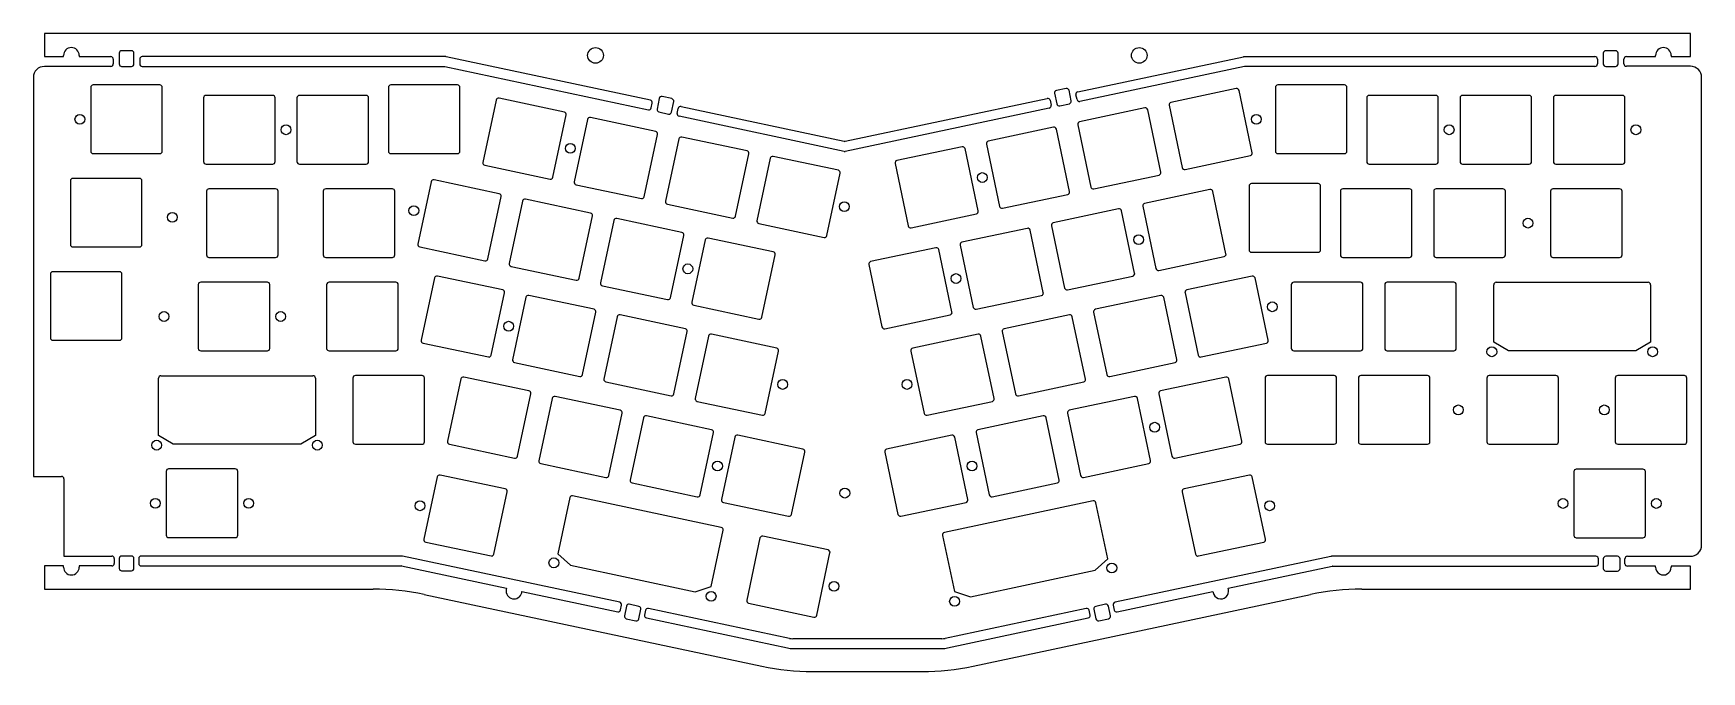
# Model space of a CAD drawing. Header units: millimetres. Extents: x -19 to 321, y -113 to 18.
import ezdxf

# ---------------------------------------------------------------- set-up
doc = ezdxf.new("R2010")
doc.units = ezdxf.units.MM
doc.layers.get('0').update_dxf_attribs({"linetype": 'CONTINUOUS'})
doc.layers.add('BLACK', color=7, linetype='CONTINUOUS')

msp = doc.modelspace()

# ---------------------------------------------------------------- linework, layer by layer
for points in [[(272.049999, 4.359999), (272.049999, -8.640001, 0.4142123908), (272.549999, -9.140001), (286.149999, -9.140001, 0.4142135624), (286.649999, -8.640001), (286.649999, 4.359999, 0.4142135624), (286.149999, 4.859999), (272.549999, 4.859999, 0.4142123908)], [(291.099999, 4.36), (291.099999, -8.64, 0.4142123908), (291.599999, -9.14), (305.199999, -9.14, 0.4142135624), (305.699999, -8.64), (305.699999, 4.36, 0.4142135624), (305.199999, 4.86), (291.599999, 4.86, 0.4142123908)], [(277.515, -52.79), (277.515, -65.79, 0.4142123908), (278.015, -66.29), (291.615, -66.29, 0.4142135624), (292.115, -65.79), (292.115, -52.79, 0.4142135624), (291.615, -52.29), (278.015, -52.29, 0.4142123908)], [(303.70875, -52.79), (303.70875, -65.79, 0.4142123908), (304.20875, -66.29), (317.80875, -66.29, 0.4142135624), (318.30875, -65.79), (318.30875, -52.79, 0.4142135624), (317.80875, -52.29), (304.20875, -52.29, 0.4142123908)], [(87.971325, -88.661985), (90.545665, -90.979872), (115.977503, -96.385575), (119.272049, -95.315159), (121.708358, -83.853225, 0.4142134406), (121.32324, -83.260196), (91.000664, -76.814933, 0.4142122946), (90.407635, -77.200051)], [(126.913212, -98.733235), (140.21602, -101.560834, 0.4142134406), (140.809049, -101.175716), (143.511901, -88.459797, 0.4142136842), (143.126784, -87.866767), (129.823976, -85.039168, 0.4142122946), (129.230947, -85.424286), (126.528095, -98.140205, 0.4142136842)]]:
    msp.add_lwpolyline(points, format="xyb", close=True)
for centre, radius in [((269.824964, -2.139992), 0.999998), ((307.925077, -2.139999), 0.999994), ((301.483747, -59.289881), 1.000002), ((87.180219, -90.49454), 0.999999), ((119.263487, -97.314049), 1)]:
    msp.add_circle(centre, radius)
at = {"layer": 'BLACK', "linetype": 'Continuous'}
for p, q in [((319.038759, 17.53), (-16.758741, 17.53)), ((-16.758741, 17.53), (-16.758741, 12.78)), ((319.038759, 12.78), (319.038759, 17.53)), ((0.999966, 13.980013), (-1.000034, 13.98)), ((301.778759, 13.98005), (301.778759, 13.980081)), ((303.778729, 13.98), (301.778759, 13.980081)), ((-3.199994, 10.780004), (-16.758743, 10.780003)), ((-16.758741, 12.78), (-12.858741, 12.78)), ((-12.858741, 12.78), (-12.858741, 13.03)), ((-9.658741, 13.03), (-9.658741, 12.779997)), ((-9.658741, 12.779997), (-3.200066, 12.779997)), ((-2.700036, 12.279975), (-2.700022, 11.279983)), ((-1.499991, 13.471789), (-1.500004, 11.279973)), ((-1.000032, 10.78), (0.999969, 10.78)), ((1.49994, 11.279954), (1.500009, 13.479954)), ((2.700009, 12.279976), (2.699996, 11.279976)), ((65.081908, 12.779995), (3.199968, 12.779931)), ((3.199969, 10.78), (64.924125, 10.78)), ((64.924125, 10.78), (106.465762, 1.950053)), ((65.185738, 12.769074), (65.185736, 12.769065)), ((106.877666, 3.907181), (65.185738, 12.769074)), ((194.08313, 5.587641), (227.873111, 12.769904)), ((228.07948, 10.769107), (194.499076, 3.631372)), ((227.972909, 12.78), (299.578709, 12.78)), ((228.183209, 10.78), (228.183209, 10.780011)), ((299.573132, 10.779981), (228.183209, 10.780011)), ((300.078796, 12.276417), (300.078759, 11.280081)), ((301.278759, 13.4801), (301.278759, 11.2801)), ((301.278773, 11.2801), (301.278759, 11.2801)), ((301.778918, 10.779963), (303.784003, 10.78)), ((304.27874, 11.280087), (304.278796, 13.483492)), ((305.478796, 11.328081), (305.478759, 12.280081)), ((305.978759, 12.780081), (305.978759, 12.78005)), ((305.978759, 12.780081), (311.938759, 12.78)), ((319.038809, 10.827984), (305.978909, 10.827985)), ((311.938759, 12.78), (311.938759, 13.03)), ((315.138759, 13.03), (315.138759, 12.78)), ((315.138759, 12.78), (319.038759, 12.78)), ((-19.00874, 8.530006), (-19.008741, -72.87)), ((6.800009, 7), (-6.799991, 7)), ((67.510009, 7), (53.910009, 7)), ((248.470009, 7), (234.870009, 7)), ((321.336691, 8.53), (321.336759, 8.53)), ((321.33674, -86.8699), (321.336759, 8.53)), ((-7.299991, 6.499999), (-7.299991, -6.5)), ((7.300009, -6.5), (7.300009, 6.5)), ((15.720008, 4.36), (15.720008, -8.64)), ((29.820009, 4.860001), (16.220009, 4.860001)), ((30.320008, -8.64), (30.320008, 4.36)), ((34.770008, 4.36), (34.770008, -8.64)), ((48.870009, 4.860001), (35.270009, 4.860001)), ((49.370008, -8.64), (49.370008, 4.36)), ((53.410008, 6.5), (53.410008, -6.5)), ((68.010008, -6.5), (68.010008, 6.5)), ((68.010009, 6.5), (68.010008, 6.5)), ((75.420965, 3.91575), (72.718123, -8.80012)), ((75.420966, 3.91575), (75.420965, 3.91575)), ((89.316778, 1.473236), (76.011562, 4.301347)), ((108.686078, 4.238448), (108.228676, 2.08657)), ((109.279061, 4.62353), (109.279071, 4.623577)), ((111.235382, 4.207729), (109.279071, 4.623577)), ((111.163103, 1.462732), (111.620538, 3.614624)), ((111.235382, 4.207728), (111.235382, 4.207729)), ((146.631358, -4.498543), (187.822948, 4.256998)), ((187.822948, 4.256997), (187.822948, 4.256998)), ((188.416006, 3.871861), (188.41602, 3.871864)), ((188.41602, 3.871864), (188.623921, 2.893764)), ((189.340301, 5.295148), (189.797734, 3.143312)), ((191.681887, 6.30405), (189.725427, 5.888136)), ((189.72543, 5.888124), (189.725427, 5.888136)), ((192.274709, 5.918888), (192.274741, 5.918895)), ((192.732146, 3.766969), (192.274741, 5.918895)), ((192.732145, 3.766969), (192.732146, 3.766969)), ((193.697929, 4.994598), (193.697928, 4.994598)), ((193.905968, 4.016464), (193.697928, 4.994598)), ((193.905995, 4.01647), (193.905968, 4.016464)), ((194.083133, 5.587629), (194.08313, 5.587641)), ((226.366061, 6.280839), (213.063222, 3.453234)), ((213.063223, 3.453227), (213.063222, 3.453234)), ((229.661922, -6.820257), (226.959052, 5.895749)), ((234.370008, 6.5), (234.370008, -6.5)), ((248.970008, -6.5), (248.970008, 6.5)), ((248.970009, 6.5), (248.970008, 6.5)), ((253.000008, 4.36), (253.000008, -8.64)), ((267.100009, 4.86), (253.500009, 4.86)), ((267.600008, -8.64), (267.600008, 4.36)), ((267.600009, 4.36), (267.600008, 4.36)), ((86.999052, -11.835749), (89.701893, 0.880121)), ((89.316778, 1.473235), (89.316778, 1.473236)), ((89.701865, 0.880127), (89.701939, 0.880112)), ((94.647785, 0.340066), (94.6478, 0.34014)), ((107.950475, -2.487477), (94.647791, 0.340095)), ((107.054918, 2.336121), (107.262793, 3.314148)), ((108.613839, 1.493466), (108.613839, 1.493465)), ((108.613839, 1.493465), (110.570037, 1.077656)), ((110.570043, 1.077684), (110.570027, 1.077609)), ((112.336929, 1.213368), (112.544818, 2.191507)), ((146.423621, -6.543253), (112.722131, 0.620221)), ((113.142863, 2.575347), (113.14288, 2.575422)), ((113.14288, 2.575422), (146.423461, -4.498538)), ((188.235111, 2.299925), (146.625283, -6.544515)), ((189.79776, 3.143319), (189.797734, 3.143312)), ((190.390868, 2.758146), (192.349897, 3.174496)), ((207.732364, 2.320125), (194.429543, -0.507476)), ((208.325334, 1.935045), (208.325338, 1.935046)), ((211.028208, -10.78096), (208.325338, 1.935046)), ((212.678095, 2.860257), (212.678094, 2.860257)), ((212.678094, 2.860257), (215.380957, -9.855715)), ((94.054663, -0.045029), (91.349581, -12.771444)), ((94.054664, -0.045029), (94.054663, -0.045029)), ((105.632767, -15.796452), (108.336519, -3.076298)), ((189.098667, -1.640589), (175.792753, -4.468848)), ((189.098667, -1.64059), (189.098667, -1.640589)), ((192.394489, -14.741643), (189.691623, -2.025657)), ((194.044405, -1.100562), (194.044404, -1.100562)), ((194.044404, -1.100562), (196.747246, -13.816432)), ((194.429547, -0.507497), (194.429543, -0.507476)), ((53.41001, -6.5), (53.410008, -6.5)), ((112.688379, -4.005732), (109.985529, -16.72164)), ((113.281488, -3.620619), (113.281498, -3.620574)), ((126.584247, -6.448208), (113.281488, -3.620619)), ((170.464833, -5.601333), (157.155886, -8.430237)), ((173.760774, -18.702346), (171.056768, -5.980998)), ((175.410689, -5.061266), (178.113534, -17.77715)), ((234.37001, -6.5), (234.370008, -6.5)), ((-6.79999, -7), (6.800009, -7)), ((16.220009, -9.139999), (29.820009, -9.139999)), ((35.270009, -9.139999), (48.870009, -9.139999)), ((53.910009, -7), (67.510009, -7)), ((72.718123, -8.80012), (72.718076, -8.800109)), ((73.103239, -9.393238), (73.103239, -9.393239)), ((73.103239, -9.393239), (86.40606, -12.22084)), ((124.266482, -19.757156), (126.969352, -7.041149)), ((126.969301, -7.041138), (126.969352, -7.041149)), ((131.322089, -7.966456), (128.618291, -20.686828)), ((131.32209, -7.966456), (131.322089, -7.966456)), ((131.915107, -7.581391), (131.915122, -7.581321)), ((145.217944, -10.408923), (131.915122, -7.581321)), ((156.776975, -9.021969), (156.776974, -9.021969)), ((156.776974, -9.021969), (159.47982, -21.737859)), ((215.380963, -9.855714), (215.380957, -9.855715)), ((215.973957, -10.240839), (229.276794, -7.413234)), ((229.276792, -7.413226), (229.276794, -7.413234)), ((229.661921, -6.820257), (229.661922, -6.820257)), ((234.870009, -7), (248.470009, -7)), ((253.00001, -8.64), (253.000008, -8.64)), ((253.500009, -9.14), (267.100009, -9.14)), ((-11.459991, -12.55), (-11.459991, -25.549998)), ((2.640009, -12.049999), (-10.95999, -12.049999)), ((3.140009, -25.55), (3.140009, -12.55)), ((62.140965, -12.73425), (59.438123, -25.45012)), ((62.140966, -12.73425), (62.140965, -12.73425)), ((76.036778, -15.176764), (62.731562, -12.348653)), ((91.737012, -13.353969), (105.039757, -16.181554)), ((142.900197, -23.717859), (145.603047, -11.00195)), ((145.217944, -10.408924), (145.217944, -10.408923)), ((145.602965, -11.001933), (145.603047, -11.00195)), ((197.34026, -14.201553), (210.643083, -11.373951)), ((210.643075, -11.373915), (210.643083, -11.373951)), ((211.028207, -10.78096), (211.028208, -10.78096)), ((243.110009, -13.129999), (229.510009, -13.129999)), ((16.320008, -14.69), (16.320008, -27.69)), ((30.420009, -14.189999), (16.820009, -14.189999)), ((30.920008, -27.69), (30.920008, -14.69)), ((40.132508, -14.69), (40.132508, -27.69)), ((54.232509, -14.189999), (40.632509, -14.189999)), ((54.732508, -27.69), (54.732508, -14.69)), ((73.719052, -28.485749), (76.421893, -15.769879)), ((76.036778, -15.176765), (76.036778, -15.176764)), ((76.421865, -15.769873), (76.42194, -15.769889)), ((80.774663, -16.695029), (78.069581, -29.421444)), ((81.367785, -16.309934), (81.3678, -16.309859)), ((94.670475, -19.137477), (81.367791, -16.309905)), ((105.632766, -15.796452), (105.632767, -15.796452)), ((109.985538, -16.721642), (109.985529, -16.72164)), ((178.706564, -18.162268), (192.012298, -15.334046)), ((196.747252, -13.816431), (196.747246, -13.816432)), ((197.34026, -14.201552), (197.34026, -14.201553)), ((221.00606, -14.32916), (207.703223, -17.156765)), ((221.00606, -14.329161), (221.00606, -14.32916)), ((224.301923, -27.430257), (221.599053, -14.714251)), ((229.010008, -13.63), (229.010008, -26.63)), ((243.610008, -26.63), (243.610008, -13.63)), ((247.640008, -14.69), (247.640008, -27.69)), ((261.740009, -14.189999), (248.140009, -14.189999)), ((262.240008, -27.69), (262.240008, -14.69)), ((266.690009, -14.69), (266.690009, -27.69)), ((280.790009, -14.19), (267.190009, -14.19)), ((281.290009, -27.69), (281.290009, -14.69)), ((290.510008, -14.69), (290.510008, -27.69)), ((304.610009, -14.19), (291.010009, -14.19)), ((305.110008, -27.69), (305.110008, -14.69)), ((305.110009, -14.69), (305.110008, -14.69)), ((92.352767, -32.446452), (95.056519, -19.726298)), ((100.001488, -20.270619), (100.001498, -20.270574)), ((113.304247, -23.098208), (100.001488, -20.270619)), ((110.370654, -17.314672), (123.673454, -20.142269)), ((123.673453, -20.142273), (123.673454, -20.142269)), ((160.072867, -22.122983), (173.375659, -19.295387)), ((173.375655, -19.295367), (173.375659, -19.295387)), ((178.113534, -17.77715), (178.11354, -17.777149)), ((202.372364, -18.289875), (189.069543, -21.117476)), ((205.668208, -31.39096), (202.965338, -18.674954)), ((207.318096, -17.749743), (207.318095, -17.749743)), ((207.318095, -17.749743), (210.020958, -30.465714)), ((207.703223, -17.156765), (207.703225, -17.156774)), ((99.408379, -20.655732), (96.705529, -33.37164)), ((110.986482, -36.407156), (113.689352, -23.691149)), ((113.689301, -23.691138), (113.689352, -23.691149)), ((129.004351, -21.275386), (142.307151, -24.102984)), ((142.900196, -23.717859), (142.900197, -23.717859)), ((159.479828, -21.737858), (159.47982, -21.737859)), ((183.738667, -22.250589), (170.432753, -25.078848)), ((183.738667, -22.25059), (183.738667, -22.250589)), ((184.331618, -22.635658), (184.331623, -22.635657)), ((187.034489, -35.351643), (184.331623, -22.635657)), ((188.684405, -21.710562), (188.684404, -21.710562)), ((188.684404, -21.710562), (191.387246, -34.426432)), ((189.069547, -21.117497), (189.069543, -21.117476)), ((-10.959991, -26.049999), (2.640009, -26.049999)), ((2.640009, -26.05), (2.640009, -26.049999)), ((59.438123, -25.45012), (59.438076, -25.450109)), ((59.823239, -26.043238), (59.823239, -26.043239)), ((59.823239, -26.043239), (73.12606, -28.87084)), ((118.042089, -24.616456), (115.338314, -37.33672)), ((118.04209, -24.616456), (118.042089, -24.616456)), ((118.635122, -24.231321), (118.635107, -24.231391)), ((131.937944, -27.058923), (118.635122, -24.231321)), ((131.937944, -27.058924), (131.937944, -27.058923)), ((165.104833, -26.211333), (151.795886, -29.040237)), ((168.400774, -39.312346), (165.696768, -26.590998)), ((170.050689, -25.671266), (172.753534, -38.38715)), ((229.510009, -27.129999), (243.110009, -27.129999)), ((16.820009, -28.189999), (30.420009, -28.189999)), ((40.632509, -28.189999), (54.232509, -28.189999)), ((78.457012, -30.003969), (91.759757, -32.831554)), ((129.620197, -40.367859), (132.323047, -27.65195)), ((132.323047, -27.65195), (132.322965, -27.651933)), ((151.416975, -29.631969), (151.416974, -29.631969)), ((151.416974, -29.631969), (154.11982, -42.347859)), ((210.020958, -30.465714), (210.020964, -30.465713)), ((210.613957, -30.850838), (223.916795, -28.023233)), ((223.916795, -28.023233), (223.916794, -28.023226)), ((224.301922, -27.430257), (224.301923, -27.430257)), ((248.140009, -28.189999), (261.740009, -28.189999)), ((267.190009, -28.19), (280.790009, -28.19)), ((290.51001, -27.69), (290.510008, -27.69)), ((291.010009, -28.19), (304.610009, -28.19)), ((-15.52999, -31.6), (-15.52999, -44.599999)), ((-1.429991, -31.099999), (-15.029989, -31.099999)), ((-0.92999, -44.599997), (-0.92999, -31.6)), ((14.632508, -33.74), (14.632508, -46.74)), ((28.732509, -33.239999), (15.132509, -33.239999)), ((29.232508, -46.74), (29.232508, -33.74)), ((40.826258, -33.74), (40.826258, -46.746656)), ((41.326258, -33.239999), (41.326258, -33.240049)), ((54.926109, -33.239999), (41.326258, -33.239999)), ((55.426258, -46.74), (55.426258, -33.732988)), ((62.840965, -32.36425), (60.138123, -45.08012)), ((62.840966, -32.36425), (62.840965, -32.36425)), ((76.736778, -34.806764), (63.431562, -31.978653)), ((92.352766, -32.446452), (92.352767, -32.446452)), ((96.705538, -33.371642), (96.705529, -33.37164)), ((97.090654, -33.964672), (110.393454, -36.792269)), ((191.98026, -34.811553), (205.283083, -31.983951)), ((205.283075, -31.983915), (205.283083, -31.983951)), ((205.668207, -31.39096), (205.668208, -31.39096)), ((229.626061, -31.979161), (216.323223, -34.806766)), ((232.921923, -45.080257), (230.219053, -32.364251)), ((237.630008, -33.74), (237.630008, -46.74)), ((251.730009, -33.24), (238.130009, -33.24)), ((252.230008, -46.74), (252.230008, -33.74)), ((252.230009, -33.74), (252.230008, -33.74)), ((256.680009, -33.74), (256.680009, -46.74)), ((270.780009, -33.24), (257.180009, -33.24)), ((271.280009, -46.74), (271.280009, -33.74)), ((278.936259, -45.483), (278.936259, -33.765)), ((279.436259, -33.26505), (279.436259, -33.265)), ((279.436259, -33.265), (310.436109, -33.265)), ((310.936259, -33.772272), (310.936259, -45.483)), ((74.419052, -48.115749), (77.121893, -35.399879)), ((76.736778, -34.806765), (76.736778, -34.806764)), ((77.121893, -35.399879), (77.12194, -35.399889)), ((81.474663, -36.325029), (78.769581, -49.051444)), ((81.474664, -36.325029), (81.474663, -36.325029)), ((82.067785, -35.939934), (82.0678, -35.93986)), ((95.370475, -38.767477), (82.067791, -35.939905)), ((110.393453, -36.792273), (110.393454, -36.792269)), ((173.346564, -38.772268), (186.652298, -35.944046)), ((191.387252, -34.426431), (191.387246, -34.426432)), ((191.98026, -34.811552), (191.98026, -34.811553)), ((210.992364, -35.939875), (197.689543, -38.767476)), ((214.288208, -49.04096), (211.585338, -36.324954)), ((215.938096, -35.399743), (215.938095, -35.399743)), ((215.938095, -35.399743), (218.640958, -48.115715)), ((216.323223, -34.806766), (216.323225, -34.806774)), ((93.052767, -52.076452), (95.756519, -39.356298)), ((100.108378, -40.285732), (97.405529, -53.00164)), ((100.701481, -39.90065), (100.701498, -39.900574)), ((114.004247, -42.728208), (100.701488, -39.900619)), ((115.724351, -37.925386), (129.027151, -40.752984)), ((129.620196, -40.367859), (129.620197, -40.367859)), ((154.712867, -42.732983), (168.015659, -39.905387)), ((168.015655, -39.905367), (168.015659, -39.905387)), ((172.75354, -38.387149), (172.753534, -38.38715)), ((192.358667, -39.900589), (179.052753, -42.728848)), ((192.358667, -39.90059), (192.358667, -39.900589)), ((195.654489, -53.001643), (192.951623, -40.285657)), ((197.304405, -39.360562), (197.304404, -39.360562)), ((197.304404, -39.360562), (200.007246, -52.076432)), ((197.689547, -38.767497), (197.689543, -38.767476)), ((111.686482, -56.037156), (114.389352, -43.321149)), ((114.389301, -43.321138), (114.389352, -43.321149)), ((119.335107, -43.861391), (119.335122, -43.861321)), ((132.637944, -46.688923), (119.335122, -43.861321)), ((154.119828, -42.347858), (154.11982, -42.347859)), ((173.724833, -43.861333), (160.415886, -46.690237)), ((177.020774, -56.962346), (174.316768, -44.240998)), ((178.670689, -43.321266), (181.373534, -56.03715)), ((-15.029989, -45.099999), (-1.42999, -45.099999)), ((15.132509, -47.239999), (28.732509, -47.239999)), ((41.326409, -47.239999), (54.926258, -47.239999)), ((54.926258, -47.239999), (54.926258, -47.239949)), ((60.13815, -45.080126), (60.138076, -45.080109)), ((60.523239, -45.673239), (73.82606, -48.50084)), ((118.742089, -44.246456), (116.038314, -56.96672)), ((118.74209, -44.246456), (118.742089, -44.246456)), ((130.320197, -59.997859), (133.023047, -47.28195)), ((132.637944, -46.688924), (132.637944, -46.688923)), ((133.022965, -47.281933), (133.023047, -47.28195)), ((160.036975, -47.281969), (160.036974, -47.281969)), ((160.036974, -47.281969), (162.73982, -59.997859)), ((219.233957, -48.500839), (232.536795, -45.673234)), ((232.536795, -45.673234), (232.536793, -45.673226)), ((232.921922, -45.080257), (232.921923, -45.080257)), ((237.63001, -46.74), (237.630008, -46.74)), ((238.130009, -47.24), (251.730009, -47.24)), ((257.180009, -47.24), (270.780009, -47.24)), ((281.936259, -47.215), (278.936259, -45.483)), ((307.936259, -47.215), (281.936259, -47.215)), ((310.936259, -45.483), (307.936259, -47.215)), ((79.157012, -49.633969), (92.459757, -52.461554)), ((200.60026, -52.461553), (213.903083, -49.633951)), ((213.903075, -49.633915), (213.903083, -49.633951)), ((214.288207, -49.04096), (214.288208, -49.04096)), ((218.640958, -48.115715), (218.640963, -48.115714)), ((6.530008, -64.532999), (6.530008, -52.815)), ((7.030009, -52.314999), (38.030009, -52.314999)), ((38.530008, -52.815), (38.530008, -64.532999)), ((46.186258, -52.79), (46.186258, -65.796656)), ((46.686258, -52.290049), (46.686258, -52.289999)), ((60.286109, -52.289999), (46.686258, -52.289999)), ((60.786258, -65.79), (60.786258, -52.782988)), ((68.190965, -52.97425), (65.488123, -65.69012)), ((68.190966, -52.97425), (68.190965, -52.97425)), ((82.086778, -55.416764), (68.781562, -52.588653)), ((93.052766, -52.076452), (93.052767, -52.076452)), ((97.405538, -53.001642), (97.405529, -53.00164)), ((97.790654, -53.594672), (111.093454, -56.422269)), ((181.966564, -56.422268), (195.272298, -53.594046)), ((200.007252, -52.076431), (200.007246, -52.076432)), ((200.60026, -52.461552), (200.60026, -52.461553)), ((224.26606, -52.58916), (210.963222, -55.416765)), ((224.26606, -52.589161), (224.26606, -52.58916)), ((227.561922, -65.690257), (224.859052, -52.974251)), ((232.270009, -52.79), (232.270009, -65.79)), ((246.370009, -52.29), (232.770009, -52.29)), ((246.870009, -65.79), (246.870009, -52.79)), ((251.320009, -52.79), (251.320009, -65.79)), ((265.420009, -52.29), (251.820009, -52.29)), ((265.920009, -65.79), (265.920009, -52.79)), ((79.769052, -68.725749), (82.471893, -56.009879)), ((82.086778, -55.416765), (82.086778, -55.416764)), ((82.471865, -56.009873), (82.47194, -56.009889)), ((86.824663, -56.935029), (84.119581, -69.661444)), ((87.417785, -56.549934), (87.4178, -56.549859)), ((100.720475, -59.377477), (87.417791, -56.549905)), ((111.093453, -56.422273), (111.093454, -56.422269)), ((116.424351, -57.555386), (129.727151, -60.382984)), ((163.332867, -60.382983), (176.635659, -57.555387)), ((176.635655, -57.555367), (176.635659, -57.555387)), ((181.373534, -56.03715), (181.37354, -56.037149)), ((205.632364, -56.549875), (192.329543, -59.377476)), ((208.928208, -69.65096), (206.225338, -56.934954)), ((210.578095, -56.009743), (210.578094, -56.009743)), ((210.578094, -56.009743), (213.280957, -68.725714)), ((210.963224, -55.416773), (210.963222, -55.416765)), ((98.402767, -72.686452), (101.106519, -59.966298)), ((105.458379, -60.895732), (102.755529, -73.61164)), ((106.051488, -60.510619), (106.051498, -60.510574)), ((119.354247, -63.338208), (106.051488, -60.510619)), ((130.320196, -59.997859), (130.320197, -59.997859)), ((162.739828, -59.997858), (162.73982, -59.997859)), ((186.998667, -60.510589), (173.692753, -63.338848)), ((186.998667, -60.51059), (186.998667, -60.510589)), ((190.294489, -73.611643), (187.591623, -60.895657)), ((191.944405, -59.970562), (191.944404, -59.970562)), ((191.944404, -59.970562), (194.647246, -72.686432)), ((192.329547, -59.377497), (192.329543, -59.377476)), ((9.530008, -66.264999), (6.530008, -64.532999)), ((38.530008, -64.532999), (35.530008, -66.264999)), ((117.036482, -76.647156), (119.739352, -63.931149)), ((119.739301, -63.931138), (119.739352, -63.931149)), ((124.685122, -64.471321), (124.685107, -64.471391)), ((137.987944, -67.298923), (124.685122, -64.471321)), ((168.364833, -64.471333), (155.055886, -67.300237)), ((173.310689, -63.931266), (176.013534, -76.64715)), ((35.530008, -66.264999), (9.530008, -66.264999)), ((46.686409, -66.289999), (60.286258, -66.289999)), ((60.286258, -66.289949), (60.286258, -66.289999)), ((65.488123, -65.69012), (65.488076, -65.690109)), ((65.873239, -66.283238), (65.873239, -66.283239)), ((65.873239, -66.283239), (79.17606, -69.11084)), ((124.092089, -64.856456), (121.388314, -77.57672)), ((124.09209, -64.856456), (124.092089, -64.856456)), ((135.670197, -80.607859), (138.373047, -67.89195)), ((137.987944, -67.298924), (137.987944, -67.298923)), ((138.373047, -67.89195), (138.372965, -67.891933)), ((154.676975, -67.891969), (154.676974, -67.891969)), ((154.676974, -67.891969), (157.37982, -80.607859)), ((171.660774, -77.572346), (168.956768, -64.850998)), ((213.873957, -69.110838), (227.176794, -66.283233)), ((227.176792, -66.283226), (227.176794, -66.283233)), ((227.561921, -65.690257), (227.561922, -65.690257)), ((232.770009, -66.29), (246.370009, -66.29)), ((251.820009, -66.29), (265.420009, -66.29)), ((22.186109, -71.339999), (8.586299, -71.339999)), ((84.507012, -70.243969), (97.809757, -73.071554)), ((195.24026, -73.071553), (208.543083, -70.243951)), ((208.543075, -70.243915), (208.543083, -70.243951)), ((208.928207, -69.65096), (208.928208, -69.65096)), ((213.280963, -68.725713), (213.280957, -68.725714)), ((309.365609, -71.387999), (295.765609, -71.387999)), ((295.765609, -71.388), (295.765609, -71.387999)), ((-19.008741, -72.87), (-13.260031, -72.87)), ((-12.760004, -73.370027), (-12.759991, -89.12)), ((8.086258, -71.84004), (8.086258, -84.846656)), ((22.686258, -84.84), (22.686258, -71.832988)), ((63.380965, -72.96425), (60.678123, -85.68012)), ((63.380966, -72.96425), (63.380965, -72.96425)), ((77.276778, -75.406763), (63.971562, -72.578653)), ((98.402766, -72.686452), (98.402767, -72.686452)), ((102.755538, -73.611642), (102.755529, -73.61164)), ((103.140654, -74.204672), (116.443454, -77.032269)), ((176.606564, -77.032268), (189.912298, -74.204046)), ((194.647252, -72.686431), (194.647246, -72.686432)), ((195.24026, -73.071552), (195.24026, -73.071553)), ((229.076061, -72.579161), (215.773222, -75.406766)), ((232.371922, -85.680257), (229.669052, -72.964251)), ((295.265609, -71.888), (295.265609, -84.888)), ((309.865609, -84.888), (309.865609, -71.888)), ((74.959052, -88.715749), (77.661893, -75.999879)), ((77.661865, -75.999873), (77.661941, -75.999889)), ((116.443453, -77.032273), (116.443454, -77.032269)), ((121.774351, -78.165386), (135.077151, -80.992984)), ((157.972867, -80.992983), (171.275659, -78.165387)), ((197.181164, -77.854777), (166.858536, -84.300051)), ((171.275655, -78.165367), (171.275659, -78.165387)), ((176.013534, -76.64715), (176.01354, -76.647149)), ((200.210451, -89.70184), (197.77413, -78.239855)), ((215.388095, -75.999743), (215.388094, -75.999743)), ((215.388094, -75.999743), (218.090957, -88.715715)), ((215.773223, -75.406773), (215.773222, -75.406766)), ((135.670196, -80.607859), (135.670197, -80.607859)), ((157.379828, -80.607858), (157.37982, -80.607859)), ((166.473411, -84.89304), (166.47341, -84.89304)), ((166.47341, -84.89304), (168.909727, -96.355014)), ((166.858536, -84.300051), (166.858543, -84.300085)), ((8.586409, -85.339999), (22.186258, -85.339999)), ((22.186258, -85.339999), (22.186258, -85.339949)), ((60.678123, -85.68012), (60.678076, -85.680109)), ((61.063239, -86.273239), (74.36606, -89.10084)), ((218.683957, -89.100839), (231.986794, -86.273234)), ((231.986792, -86.273226), (231.986794, -86.273234)), ((232.371921, -85.680257), (232.371922, -85.680257)), ((295.765609, -85.387999), (309.365609, -85.387999)), ((309.365609, -85.388), (309.365609, -85.387999)), ((-12.858741, -91.12), (-16.758741, -91.12)), ((-16.758741, -91.12), (-16.758741, -95.87)), ((-12.858741, -91.37), (-12.858741, -91.12)), ((-12.759991, -89.12), (-3.000064, -89.119999)), ((-2.999994, -91.120001), (-9.658741, -91.120001)), ((-9.658741, -91.120001), (-9.658741, -91.37)), ((-2.500034, -89.620023), (-2.500022, -90.620023)), ((-1.500064, -89.620032), (-1.500062, -91.620041)), ((0.999898, -89.119998), (-1.000036, -89.120002)), ((1.499939, -91.620027), (1.499925, -89.620016)), ((2.500009, -89.62003), (2.500009, -90.62004)), ((56.222808, -89.12), (2.999968, -89.120069)), ((2.999969, -91.12), (56.012609, -91.119999)), ((56.116605, -91.130926), (56.116604, -91.130931)), ((56.116605, -91.130926), (77.532192, -95.68295)), ((56.326825, -89.130943), (56.326828, -89.130928)), ((100.61797, -98.545302), (56.326828, -89.130928)), ((197.636111, -92.019727), (200.210451, -89.70184)), ((245.722943, -89.179888), (201.662146, -98.545294)), ((218.090963, -88.715714), (218.090957, -88.715715)), ((224.747826, -95.68295), (245.937644, -91.178914)), ((299.778709, -89.168), (245.831409, -89.168001)), ((245.831409, -89.168012), (245.831409, -89.168001)), ((245.937644, -91.178915), (245.937644, -91.178914)), ((246.045027, -91.16799), (299.784086, -91.168019)), ((300.278759, -90.667918), (300.278796, -89.664513)), ((301.278759, -89.6679), (301.278759, -91.6679)), ((301.278774, -91.6679), (301.278759, -91.6679)), ((301.778759, -89.16795), (301.778759, -89.167919)), ((304.186526, -89.168), (301.778759, -89.167919)), ((304.686543, -91.667888), (304.686496, -89.664247)), ((305.686537, -90.668), (305.686537, -89.668)), ((305.686617, -90.668), (305.686537, -90.668)), ((311.938759, -91.167993), (306.186509, -91.167994)), ((306.195269, -89.168003), (319.026868, -89.168)), ((311.938759, -91.352112), (311.938759, -91.167993)), ((319.038759, -91.168), (315.138759, -91.168)), ((315.138759, -91.168), (315.138759, -91.37)), ((319.038759, -95.87), (319.038759, -91.168)), ((-1.000105, -92.119998), (0.999969, -92.119998)), ((172.204273, -97.42543), (197.636111, -92.019727)), ((301.784908, -92.168), (304.191976, -92.168003)), ((-16.758741, -95.87), (50.310709, -95.87)), ((60.706329, -96.96262), (60.706327, -96.962629)), ((60.706329, -96.96262), (129.586358, -111.603532)), ((77.532192, -95.68295), (77.480242, -95.927492)), ((77.480308, -95.927506), (77.480242, -95.927492)), ((80.610298, -96.592747), (80.662264, -96.348267)), ((80.662264, -96.348267), (100.202037, -100.501553)), ((100.61797, -98.545303), (100.61797, -98.545302)), ((168.909727, -96.355014), (172.204273, -97.42543)), ((172.693637, -111.603526), (241.573891, -96.962576)), ((202.078102, -100.501549), (221.617754, -96.348268)), ((221.617754, -96.348268), (221.666773, -96.578888)), ((224.797149, -95.914995), (224.747826, -95.68295)), ((251.997392, -95.87), (319.038759, -95.87)), ((100.202043, -100.501525), (100.202027, -100.501601)), ((100.795105, -100.116506), (101.003098, -99.138405)), ((101.003096, -99.138405), (101.003098, -99.138405)), ((101.981168, -99.346251), (101.565349, -101.302526)), ((101.950534, -101.895661), (103.906703, -102.311459)), ((102.574207, -98.961086), (102.57419, -98.961166)), ((104.53047, -99.376893), (102.574207, -98.961086)), ((104.499772, -101.926354), (104.915616, -99.969963)), ((104.53047, -99.376894), (104.53047, -99.376893)), ((104.915615, -99.969963), (104.915616, -99.969963)), ((105.893769, -100.177851), (105.685851, -101.156026)), ((105.89377, -100.177851), (105.893769, -100.177851)), ((106.071035, -101.74916), (134.824456, -107.860868)), ((106.486756, -99.792761), (106.486759, -99.792752)), ((135.240157, -105.904473), (106.486759, -99.792752)), ((195.793254, -99.792733), (167.039793, -105.904477)), ((167.455511, -107.86085), (196.212236, -101.748419)), ((196.594196, -101.156163), (196.38517, -100.172769)), ((197.364398, -99.969943), (197.364397, -99.969943)), ((197.364397, -99.969943), (197.780226, -101.926258)), ((199.70599, -98.961147), (197.749526, -99.376963)), ((197.749528, -99.376975), (197.749526, -99.376963)), ((197.780235, -101.926255), (197.780226, -101.926258)), ((198.373265, -102.311376), (200.332653, -101.894896)), ((200.714673, -101.302546), (200.297733, -99.341002)), ((201.277005, -99.138384), (201.486338, -100.12301)), ((103.906703, -102.311459), (103.906704, -102.311452)), ((135.922112, -107.976233), (166.37071, -107.976218)), ((166.357709, -105.976166), (135.922309, -105.976167)), ((166.357709, -105.97615), (166.357709, -105.976166)), ((167.455511, -107.860849), (167.455511, -107.86085)), ((139.982102, -112.696175), (162.297802, -112.696178)), ((162.297802, -112.696171), (162.297802, -112.696178))]:
    msp.add_line(p, q, dxfattribs=at)
at = {"layer": 'BLACK'}
for centre, radius in [((95.673759, 13.03), 1.6), ((206.606259, 13.03), 1.6), ((-9.525, 0), 1.000004), ((230.48704, 0.000389), 1.000002), ((32.545048, -2.139999), 1), ((90.526902, -5.940363), 0.999999), ((174.585768, -11.881792), 1), ((146.428177, -17.822555), 1.000001), ((9.332487, -19.999368), 0.999996), ((58.613146, -18.62964), 1), ((285.8963, -21.190002), 1.000001), ((206.493185, -24.57036), 0.999998), ((114.514284, -30.511791), 0.999999), ((169.225262, -32.491899), 0.999999), ((233.746904, -38.259644), 0.999999), ((7.644808, -40.240002), 1), ((31.457508, -40.239999), 1), ((77.946902, -42.220366), 0.999997), ((278.536263, -47.440001), 0.999998), ((311.330024, -47.439995), 0.999998), ((133.848045, -54.102517), 1), ((159.212014, -54.102521), 0.999998), ((271.717509, -59.290004), 1.000001), ((209.753289, -62.830337), 1.000001), ((6.130022, -66.490007), 0.999998), ((38.930007, -66.489997), 0.999998), ((120.564279, -70.75179), 0.999997), ((172.485771, -70.751792), 1.000001), ((5.86125, -78.340004), 0.999999), ((24.915055, -78.340008), 0.999996), ((59.853149, -78.859638), 0.999998), ((146.539132, -76.272918), 1.000003), ((233.196906, -78.859641), 0.999997), ((293.040604, -78.388002), 0.999994), ((312.090652, -78.388004), 1), ((201.008619, -91.532912), 0.999999), ((144.344019, -95.281876), 1.000002), ((168.925375, -98.352419), 1)]:
    msp.add_circle(centre, radius, dxfattribs=at)
for centre, radius, start, end in [((-11.258741, 13.03), 1.6, 0, 180), ((-1.000033, 13.479975), 0.500025, 90.00011459, 180.93804148), ((0.999969, 13.47997), 0.500043, 359.99816668, 90.00034375), ((301.778709, 13.4801), 0.49995, 89.99426985, 180), ((303.778709, 13.4799), 0.5001, 0.41153419, 89.99770863), ((313.538759, 13.03), 1.6, 0, 180), ((-16.758743, 8.530006), 2.249997, 90, 180), ((-3.200065, 12.279968), 0.500029, 0.00080209, 90.00011458), ((-3.199994, 11.279976), 0.499972, 270, 0.00080219), ((-1.000033, 11.279971), 0.499971, 179.9997708, 270.0001146), ((0.999969, 11.27997), 0.499971, 270, 359.99816643), ((3.199969, 11.27998), 0.49998, 180.00045839, 270), ((3.199969, 12.27997), 0.49996, 90.0001146, 179.9993124), ((65.081909, 12.2814), 0.498595, 77.98082351, 90.00011491), ((227.972909, 12.2821), 0.497908, 90, 101.56237532), ((228.183209, 10.2811), 0.498909, 90, 101.99998989), ((299.578609, 11.2801), 0.50015, 269.37255645, 359.99782341), ((299.578709, 12.2799), 0.5001, 359.60095349, 90), ((301.778909, 11.2801), 0.500137, 180, 270.00103104), ((303.778609, 11.2801), 0.500131, 270.61795931, 359.9985107), ((305.978709, 12.2801), 0.49995, 89.99426985, 180.00217746), ((305.978909, 11.3281), 0.500115, 180.00217675, 270), ((319.038809, 8.5301), 2.297884, 359.99750658, 90), ((-6.79999, 6.499999), 0.500001, 90.00011459, 180), ((6.800009, 6.5), 0.5, 0, 90), ((53.910009, 6.5), 0.500001, 90, 180), ((67.510009, 6.5), 0.5, 0, 90), ((234.870009, 6.5), 0.500001, 90, 180), ((248.470009, 6.5), 0.5, 0, 90), ((16.220009, 4.36), 0.500001, 90, 180), ((29.820009, 4.36), 0.500001, 0, 90), ((35.270009, 4.36), 0.500001, 90, 180), ((48.870009, 4.36), 0.500001, 0, 90), ((75.910009, 3.8118), 0.499969, 78.28062115, 167.99992138), ((106.773709, 3.4181), 0.500007, 348.00067402, 78.00004211), ((109.175109, 4.1345), 0.499957, 77.99938743, 167.99985964), ((111.131409, 3.7186), 0.500057, 347.99905616, 77.99936856), ((187.926909, 3.7679), 0.500024, 12.00002503, 102.00002503), ((189.829309, 5.3991), 0.499935, 101.99257212, 192.00113681), ((191.785809, 5.8152), 0.499774, 11.97410698, 102.00153908), ((192.243009, 3.663), 0.500064, 282.34219336, 11.99999256), ((194.186909, 5.0986), 0.499918, 101.98090585, 192.00740935), ((194.395109, 4.1205), 0.500055, 192.00735324, 281.99995899), ((213.167109, 2.9642), 0.499939, 101.99328541, 191.99998493), ((226.470009, 5.7918), 0.499964, 11.99996653, 101.99994974), ((253.500009, 4.36), 0.500001, 90, 180), ((267.100009, 4.36), 0.5, 0, 90), ((89.212809, 0.9841), 0.500063, 347.9977351, 77.99998361), ((94.543809, -0.149), 0.500073, 77.99763715, 167.99999769), ((106.565709, 2.4401), 0.500137, 258.47240508, 348.00062561), ((108.717809, 1.9826), 0.500062, 167.9998239, 257.99984772), ((110.674009, 1.5667), 0.500022, 257.99747829, 347.99911892), ((112.826109, 1.1094), 0.500108, 168.00116757, 258.00002312), ((113.033709, 2.0876), 0.499811, 77.38549794, 168.00112018), ((188.134809, 2.7898), 0.500039, 281.57138981, 12.00000392), ((190.286909, 3.2473), 0.500079, 192.00102773, 281.99844309), ((207.836309, 1.8311), 0.49995, 11.99994703, 101.99994703), ((107.846509, -2.9766), 0.50005, 348.49951284, 78.00003397), ((189.202609, -2.1296), 0.499935, 11.99998493, 101.99996814), ((194.533509, -0.9966), 0.500031, 101.99999417, 191.99997035), ((-6.79999, -6.499999), 0.500001, 180.00011459, 270), ((6.800009, -6.5), 0.5, 270, 0), ((53.910009, -6.5), 0.5, 180, 270), ((67.510009, -6.5), 0.499999, 270, 0), ((113.177509, -4.1097), 0.500057, 77.99752773, 167.99997658), ((126.480309, -6.9372), 0.499916, 348.00005137, 78.00005137), ((146.527409, -4.0096), 0.499871, 257.9976433, 282.00234963), ((146.527509, -6.0546), 0.499576, 257.99757702, 281.286428), ((170.568809, -6.0905), 0.500095, 12.64810553, 102.0000386), ((175.899809, -4.9573), 0.500047, 102.36227163, 192.0000375), ((234.870009, -6.5), 0.5, 180, 270), ((248.470009, -6.5), 0.499999, 270, 0), ((16.220009, -8.64), 0.499999, 180, 270), ((29.820009, -8.64), 0.499999, 270, 0), ((35.270009, -8.64), 0.499999, 180, 270), ((48.870009, -8.64), 0.499999, 270, 0), ((73.207209, -8.9041), 0.500066, 167.99747037, 257.99994301), ((131.811109, -8.0704), 0.499944, 77.99373045, 168.00002211), ((157.266109, -8.918), 0.500062, 102.73362845, 192.00004021), ((215.870009, -9.7518), 0.499964, 191.99597171, 281.99994974), ((229.172909, -6.9242), 0.499937, 281.99297291, 12.00003258), ((253.500009, -8.64), 0.5, 180, 270), ((267.100009, -8.64), 0.499999, 270, 0), ((-10.95999, -12.55), 0.500001, 90, 180), ((2.640009, -12.55), 0.500001, 0, 90), ((62.630009, -12.8382), 0.499969, 78.28062115, 167.99992138), ((86.510009, -11.7318), 0.499968, 257.99996199, 348.00003347), ((91.841009, -12.8647), 0.500199, 169.25501021, 258.00003769), ((145.114009, -10.8979), 0.4999, 347.98854308, 78.00000642), ((210.539209, -10.8849), 0.499923, 281.99132905, 12.00002987), ((229.510009, -13.63), 0.500001, 90, 180), ((243.110009, -13.63), 0.500001, 0, 90), ((16.820009, -14.69), 0.500001, 90, 180), ((30.420009, -14.69), 0.500001, 0, 90), ((40.632509, -14.69), 0.500001, 90, 180), ((54.232509, -14.69), 0.500001, 0, 90), ((75.932809, -15.6659), 0.500063, 347.99764686, 77.99998361), ((81.263809, -16.799), 0.500074, 77.99766098, 168.00002151), ((105.143709, -15.6925), 0.499983, 257.99995928, 348.00003076), ((110.474609, -16.8256), 0.499998, 167.99969178, 258.00005187), ((191.905409, -14.8456), 0.500006, 282.34372593, 11.99998171), ((197.236309, -13.7125), 0.499978, 191.99761531, 281.99997628), ((221.110009, -14.8182), 0.499965, 11.9999427, 102.00006184), ((248.140009, -14.69), 0.500001, 90, 180), ((261.740009, -14.69), 0.500001, 0, 90), ((267.190009, -14.69), 0.5, 90, 180), ((280.790009, -14.69), 0.5, 0, 90), ((291.010009, -14.69), 0.500001, 90, 180), ((304.610009, -14.69), 0.5, 0, 90), ((94.566509, -19.6266), 0.50005, 348.49951284, 78.00003397), ((99.897509, -20.7597), 0.500057, 77.99752773, 167.99997658), ((123.777409, -19.6532), 0.499999, 257.9999636, 347.9999636), ((173.271709, -18.8063), 0.499991, 281.99905845, 12.00000282), ((178.602609, -17.6732), 0.499994, 191.99934708, 282.00004343), ((202.476309, -18.7789), 0.49995, 11.99996382, 101.99994703), ((207.807109, -17.6458), 0.499938, 101.99308502, 192.00000876), ((113.200309, -23.5872), 0.499916, 348.00005137, 78.00005137), ((129.108309, -20.7863), 0.500012, 168.52507273, 258.00004915), ((142.411109, -23.6139), 0.500014, 258.0000015, 347.99996089), ((159.968909, -21.6339), 0.500009, 192.00006997, 282.00002232), ((183.842609, -22.7396), 0.499935, 11.99999197, 101.99996814), ((189.173509, -21.6066), 0.500031, 101.99999417, 191.99997035), ((-10.95999, -25.549998), 0.500001, 180, 269.99988541), ((2.640009, -25.55), 0.5, 270, 0), ((59.927209, -25.5541), 0.500066, 167.99747037, 257.99994301), ((118.531109, -24.7204), 0.499944, 77.99373045, 168.00002211), ((131.834009, -27.5479), 0.4999, 347.98854308, 78.00000642), ((165.208809, -26.7005), 0.500095, 12.64810553, 102.0000386), ((170.539809, -25.5673), 0.500047, 102.36227163, 192.0000375), ((229.510009, -26.63), 0.499999, 180, 270), ((243.110009, -26.63), 0.499999, 270, 0), ((16.820009, -27.69), 0.499999, 180, 270), ((30.420009, -27.69), 0.499999, 270, 0), ((40.632509, -27.69), 0.499999, 180, 270), ((54.232509, -27.69), 0.499999, 270, 0), ((73.230009, -28.3818), 0.499968, 257.99996199, 348.00003347), ((78.561009, -29.5147), 0.500199, 169.25501021, 258.00003769), ((151.906109, -29.528), 0.500062, 102.73362845, 192.00004021), ((210.510009, -30.3618), 0.499963, 191.99588343, 281.99997357), ((223.812909, -27.5342), 0.499938, 281.99319712, 12.00000876), ((248.140009, -27.69), 0.499999, 180, 270), ((261.740009, -27.69), 0.499999, 270, 0), ((267.190009, -27.69), 0.5, 180, 270), ((280.790009, -27.69), 0.5, 270, 0), ((291.010009, -27.69), 0.5, 180, 270), ((304.610009, -27.69), 0.499999, 270, 0), ((-15.029989, -31.6), 0.500001, 90, 180), ((-1.429991, -31.6), 0.500001, 0, 90), ((15.132509, -33.74), 0.500001, 90, 180), ((28.73251, -33.739997), 0.499998, 359.99965622, 90.00011459), ((41.326209, -33.74), 0.499951, 89.99438446, 180), ((54.926109, -33.7402), 0.500201, 0.82613086, 90), ((63.330009, -32.4682), 0.499969, 78.28062115, 167.99992138), ((91.863709, -32.3425), 0.499983, 257.99995928, 348.00003076), ((97.194609, -33.4756), 0.499998, 167.99969178, 258.00005187), ((205.179209, -31.4949), 0.499923, 281.99132905, 12.00002987), ((229.730009, -32.4682), 0.499964, 11.9999427, 101.99994974), ((238.130009, -33.74), 0.500001, 90, 180), ((251.730009, -33.74), 0.5, 0, 90), ((257.180009, -33.74), 0.5, 90, 180), ((270.780009, -33.74), 0.5, 0, 90), ((279.436209, -33.765), 0.49995, 89.99426985, 180), ((310.436109, -33.7652), 0.5002, 359.18990552, 90), ((76.632809, -35.2959), 0.500063, 347.99764686, 77.99998361), ((81.963809, -36.429), 0.500073, 77.99763715, 167.99999769), ((110.497409, -36.3032), 0.499999, 257.9999636, 347.9999636), ((115.828309, -37.4363), 0.500012, 168.51242018, 258.00004915), ((186.545409, -35.4556), 0.500006, 282.34372593, 11.99998171), ((191.876309, -34.3225), 0.499978, 191.99761531, 281.99997628), ((211.096309, -36.4289), 0.49995, 11.99996382, 101.99994703), ((216.427109, -35.2958), 0.499938, 101.99308502, 192.00000876), ((95.266509, -39.2566), 0.50005, 348.49951284, 78.00003397), ((100.597509, -40.3897), 0.500058, 77.99752773, 168.0000004), ((129.131109, -40.2639), 0.500014, 258.0000015, 347.99996089), ((167.911709, -39.4163), 0.499991, 281.99905845, 12.00000282), ((173.242609, -38.2832), 0.499994, 191.99934708, 282.00004343), ((192.462609, -40.3896), 0.499935, 11.99998493, 101.99996814), ((197.793509, -39.2566), 0.500031, 101.99999417, 191.99997035), ((113.900309, -43.2172), 0.499916, 348.00005137, 78.00005137), ((119.231109, -44.3504), 0.499944, 77.99373045, 168.00002211), ((154.608909, -42.2439), 0.500009, 192.00006997, 282.00002232), ((173.828809, -44.3505), 0.500095, 12.64810553, 102.0000386), ((179.159809, -43.2173), 0.500047, 102.36227163, 192.0000375), ((-15.029989, -44.599998), 0.500001, 180.00011459, 270), ((-1.429991, -44.599998), 0.500001, 270.00011459, 0.00011459), ((15.132509, -46.739998), 0.500001, 180.00022918, 270), ((28.73251, -46.740001), 0.499998, 269.99988541, 0.00011459), ((41.326409, -46.7398), 0.500199, 180.78535335, 270), ((54.926309, -46.74), 0.499949, 269.99415523, 0), ((60.627209, -45.1841), 0.500067, 167.99747037, 257.99996683), ((132.534009, -47.1779), 0.4999, 347.98854308, 78.00000642), ((160.526109, -47.178), 0.500062, 102.73362845, 192.00004021), ((232.432909, -45.1842), 0.499938, 281.99308502, 12.00000876), ((238.130009, -46.74), 0.5, 180, 270), ((251.730009, -46.74), 0.499999, 270, 0), ((257.180009, -46.74), 0.5, 180, 270), ((270.780009, -46.74), 0.5, 270, 0), ((73.930009, -48.0118), 0.499968, 257.99996199, 348.00003347), ((79.261009, -49.1447), 0.500199, 169.25501021, 258.00003769), ((213.799209, -49.1449), 0.499923, 281.99132905, 12.00002987), ((219.130009, -48.0118), 0.499964, 191.99597171, 281.99994974), ((7.030009, -52.815), 0.500001, 90, 180), ((38.030009, -52.815), 0.500001, 0, 90), ((46.686209, -52.79), 0.499951, 89.99438446, 180), ((60.286109, -52.7902), 0.500201, 0.82613086, 90), ((68.680009, -53.0782), 0.499969, 78.28062115, 167.99992138), ((92.563709, -51.9725), 0.499983, 257.99995928, 348.00003076), ((97.894609, -53.1056), 0.499998, 167.99969178, 258.00005187), ((195.165409, -53.1056), 0.500006, 282.34372593, 11.99998171), ((200.496309, -51.9725), 0.499978, 191.99761531, 281.99997628), ((224.370009, -53.0782), 0.499965, 11.99996653, 102.00006184), ((232.770009, -52.79), 0.5, 90, 180), ((246.370009, -52.79), 0.5, 0, 90), ((251.820009, -52.79), 0.5, 90, 180), ((265.420009, -52.79), 0.5, 0, 90), ((81.982809, -55.9059), 0.500063, 347.99764686, 77.99998361), ((87.313809, -57.039), 0.500074, 77.99766098, 168.00002151), ((111.197409, -55.9332), 0.499999, 257.9999636, 347.9999636), ((116.528309, -57.0663), 0.500012, 168.51242018, 258.00004915), ((176.531709, -57.0663), 0.499991, 281.99905845, 12.00000282), ((181.862609, -55.9332), 0.499994, 191.99934708, 282.00004343), ((205.736309, -57.0389), 0.49995, 11.99996382, 101.99994703), ((211.067109, -55.9058), 0.499939, 101.99317331, 191.99998493), ((100.616509, -59.8666), 0.50005, 348.49951284, 78.00003397), ((105.947509, -60.9997), 0.500057, 77.99752773, 167.99997658), ((129.831109, -59.8939), 0.500014, 258.0000015, 347.99996089), ((163.228909, -59.8939), 0.500009, 192.00006997, 282.00002232), ((187.102609, -60.9996), 0.499935, 11.99998493, 101.99996814), ((192.433509, -59.8666), 0.500031, 101.99999417, 191.99997035), ((119.250309, -63.8272), 0.499916, 348.00005137, 78.00005137), ((124.581109, -64.9604), 0.499944, 77.99373045, 168.00002211), ((168.468809, -64.9605), 0.500095, 12.64810553, 102.0000386), ((173.799809, -63.8273), 0.500047, 102.36227163, 192.0000375), ((46.686409, -65.7898), 0.500199, 180.78535335, 270), ((60.286309, -65.79), 0.499949, 269.99415523, 0), ((65.977209, -65.7941), 0.500066, 167.99747037, 257.99994301), ((137.884009, -67.7879), 0.4999, 347.98854308, 78.00000642), ((155.166109, -67.788), 0.500062, 102.73362845, 192.00004021), ((227.072909, -65.7942), 0.499937, 281.99297291, 12.00003258), ((232.770009, -65.79), 0.5, 180, 270), ((246.370009, -65.79), 0.5, 270, 0), ((251.820009, -65.79), 0.5, 180, 270), ((265.420009, -65.79), 0.5, 270, 0), ((8.586299, -71.84004), 0.500041, 90, 180), ((22.186109, -71.8402), 0.500201, 0.82613086, 90), ((79.280009, -68.6218), 0.499968, 257.99996199, 348.00003347), ((84.611009, -69.7547), 0.500199, 169.25501021, 258.00003769), ((208.439209, -69.7549), 0.499923, 281.99132905, 12.00002987), ((213.770009, -68.6218), 0.499963, 191.99585961, 281.99997357), ((295.765609, -71.888), 0.5, 90, 180), ((309.365609, -71.888), 0.500001, 0, 90), ((-13.260031, -73.370027), 0.500027, 0, 90), ((63.870009, -73.0682), 0.499969, 78.28062115, 167.99992138), ((97.913709, -72.5825), 0.499983, 257.99995928, 348.00003076), ((103.244609, -73.7156), 0.499998, 167.99969178, 258.00005187), ((189.805409, -73.7156), 0.500006, 282.34372593, 11.99998171), ((195.136309, -72.5825), 0.499978, 191.99761531, 281.99997628), ((229.180009, -73.0682), 0.499964, 11.99996653, 101.99994974), ((77.172809, -75.8959), 0.500065, 347.99767069, 78.00003126), ((116.547409, -76.5432), 0.499999, 257.9999636, 347.9999636), ((121.878309, -77.6763), 0.500012, 168.51242018, 258.00004915), ((171.171709, -77.6763), 0.499991, 281.99905845, 12.00000282), ((176.502609, -76.5432), 0.499994, 191.99934708, 282.00004343), ((197.285109, -78.3438), 0.499948, 12.00004234, 101.99999468), ((215.877109, -75.8958), 0.499939, 101.99328541, 191.99998493), ((135.181109, -80.5039), 0.500014, 258.0000015, 347.99996089), ((157.868909, -80.5039), 0.500009, 192.00006997, 282.00002232), ((8.586409, -84.8398), 0.500199, 180.78535335, 270), ((22.186309, -84.84), 0.499949, 269.99415523, 0), ((166.962409, -84.7891), 0.499923, 101.99132905, 192.00002987), ((295.765609, -84.888), 0.499999, 180, 270), ((309.365609, -84.888), 0.5, 270, 0), ((61.167209, -85.7841), 0.500067, 167.99747037, 257.99996683), ((231.882909, -85.7842), 0.499937, 281.99297291, 12.00003258), ((319.038609, -86.8699), 2.298131, 269.70727823, 0), ((-11.258741, -91.37), 1.6, 180, 0), ((-3.000064, -89.620029), 0.50003, 0.00068751, 90), ((-2.999994, -90.620029), 0.499972, 270, 0.00068759), ((-1.000035, -89.620031), 0.500029, 90.00011458, 180.00011458), ((-1.000105, -91.620041), 0.499957, 180, 270), ((0.999899, -89.62003), 0.500032, 0.0016042, 90.00011458), ((0.999969, -91.62003), 0.49997, 270, 0.0003438), ((2.999969, -89.62003), 0.49996, 90.0001146, 180), ((2.999969, -90.62004), 0.49996, 180, 270), ((56.012609, -91.62), 0.500001, 77.99549692, 90), ((56.222809, -89.6198), 0.4998, 77.98808742, 90.00011464), ((74.470009, -88.6118), 0.499968, 257.99996199, 348.00003347), ((218.580009, -88.6118), 0.499964, 191.99597171, 281.99994974), ((245.831309, -89.6686), 0.500582, 89.9885543, 102.50236431), ((246.041709, -91.6684), 0.500425, 89.6201023, 102.00243599), ((299.778709, -89.6681), 0.5001, 0.41096137, 90), ((299.778609, -90.6679), 0.50015, 270.62744355, 359.99793797), ((301.778709, -89.6679), 0.49995, 89.99426985, 180), ((301.778909, -91.6679), 0.500136, 180, 270.68726434), ((304.186509, -89.668), 0.5, 0.43006523, 89.99805194), ((304.186409, -91.6679), 0.500134, 270.63777348, 0.00137473), ((306.186609, -89.668), 0.500072, 89.00773036, 180), ((306.186509, -90.6681), 0.499894, 179.98853837, 270), ((313.538709, -91.37), 1.60005, 179.35943986, 0), ((50.310709, -145.8698), 49.9998, 77.99991269, 90), ((79.045309, -96.2601), 1.599951, 168.00200473, 348.00005888), ((100.514009, -99.0344), 0.500024, 347.99480511, 77.99997497), ((201.766109, -99.0344), 0.500035, 102.00003478, 192.0024361), ((223.234709, -96.2599), 1.600056, 191.49957245, 12.44827316), ((251.969209, -145.8687), 49.998716, 89.96770382, 102.00000049), ((100.306009, -100.0125), 0.500032, 257.99771657, 347.99490753), ((102.054509, -101.4065), 0.500089, 168.00001879, 257.99993055), ((102.470209, -99.4502), 0.499966, 77.99623199, 167.99998582), ((104.010709, -101.8224), 0.499989, 257.99397086, 347.99994953), ((104.426509, -99.866), 0.500033, 347.99996522, 78.00018938), ((106.175009, -101.26), 0.500088, 167.99997115, 258.00001879), ((106.382809, -100.2818), 0.499965, 78.00016235, 167.99993816), ((195.897209, -100.2818), 0.499993, 12.59539179, 102.00006726), ((196.105209, -101.2601), 0.499911, 282.36228844, 11.99995567), ((197.853409, -99.866), 0.499936, 101.99277252, 192.00005641), ((198.269309, -101.8223), 0.500002, 191.99990048, 281.99996492), ((199.809909, -99.4501), 0.499874, 12.6063108, 101.99874784), ((200.225609, -101.4065), 0.49999, 282.36230228, 12.00002665), ((201.974109, -100.0123), 0.500179, 192.78784073, 281.99999045), ((135.922109, -102.6964), 5.279833, 258.00094005, 270.00003256), ((135.922309, -102.6949), 3.281267, 258.00108972, 270), ((166.357809, -102.696), 3.280157, 269.99825326, 282.00001983), ((166.357709, -102.6962), 5.280035, 270.14107924, 282.00023316), ((139.982109, -62.6959), 50.000275, 257.99987345, 269.99999198), ((162.297909, -62.6957), 50.000466, 269.99987739, 282.00005455)]:
    msp.add_arc(centre, radius, start, end, dxfattribs=at)

doc.saveas('drawing.dxf')
